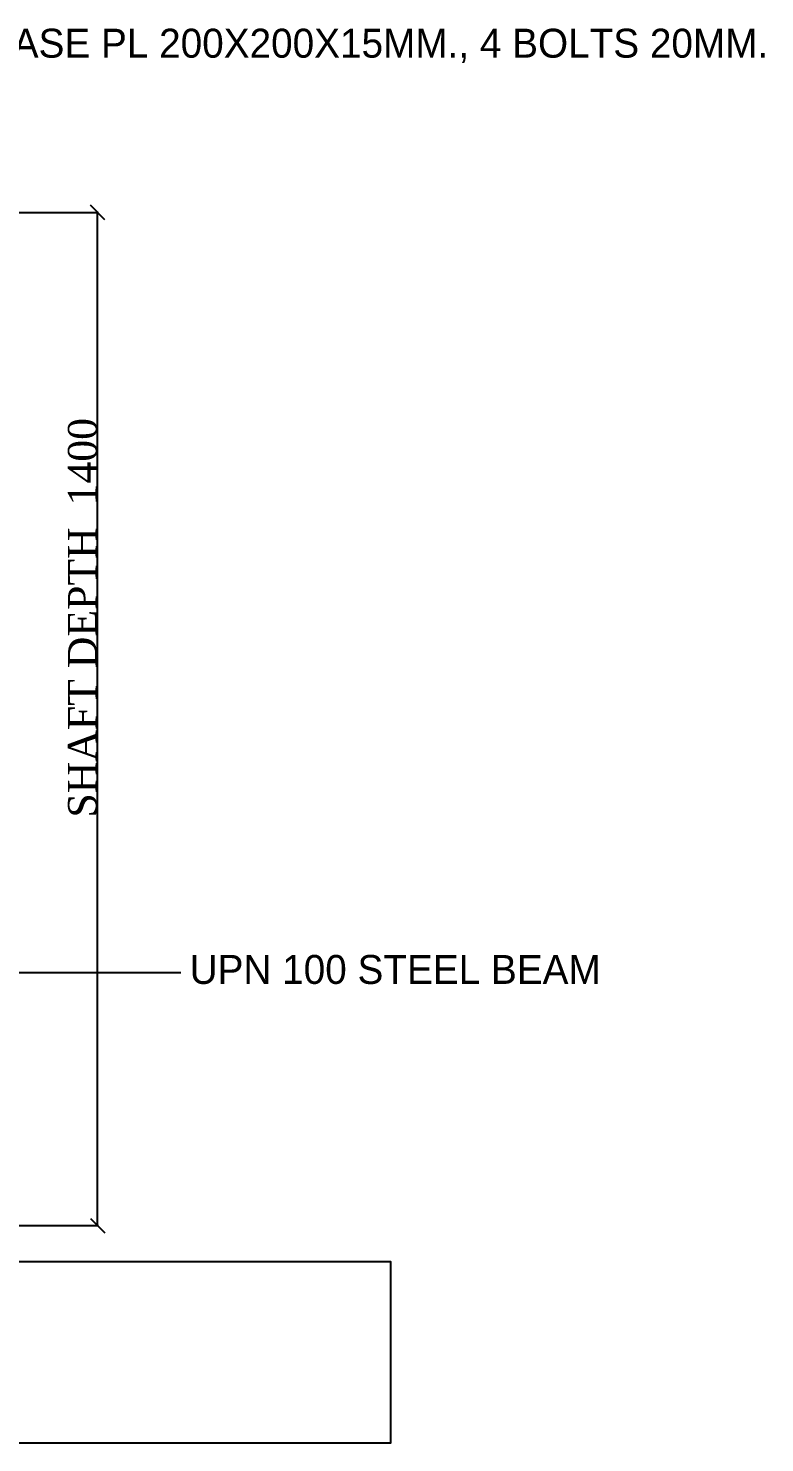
# Model space of a CAD drawing. Header units: millimetres. Extents: x -60342 to 1024385, y -25305 to 32879.
# Drawn here: x 3788 to 4805, y -2254 to -299 of the extents above; entities that cross this region are included whole.
import ezdxf

# ---------------------------------------------------------------- set-up
doc = ezdxf.new("R2010")
doc.units = ezdxf.units.MM
doc.layers.add('Steel', color=7, linetype='Continuous')
doc.styles.add('top', font='cent.shx', dxfattribs={"height": 40})
doc.dimstyles.new('top', dxfattribs={"dimtxt": 35, "dimasz": 20, "dimexe": 1.25, "dimexo": 0.625, "dimtad": 1, "dimtxsty": 'top', "dimblk": 'OBLIQUE', "dimcen": 2.5, "dimadec": 0, "dimazin": 0, "dimtfac": 1, "dimtmove": 0, "dimatfit": 3, "dimldrblk": 'OBLIQUE', "dimfxl": 1, "dimarcsym": 0})

# ---------------------------------------------------------------- blocks, each defined once
blk = doc.blocks.new('_Oblique')
at = {"color": 0, "linetype": 'ByBlock', "lineweight": -2}
blk.add_line((-0.5, -0.5), (0.5, 0.5), dxfattribs=at)
blk = doc.blocks.new('*D21')
at = {"color": 0, "lineweight": -2, "transparency": 16777216}
for p, q in [((3434.3, -553.6), (3884.8, -553.6)), ((3883.5, -1953.6), (3883.5, -553.6)), ((3424.3, -1953.6), (3884.8, -1953.6))]:
    blk.add_line(p, q, dxfattribs=at)
at = {"layer": 'Defpoints', "color": 0, "transparency": 16777216}
for p in [(3433.7, -553.6), (3883.5, -553.6), (3423.7, -1953.6)]:
    blk.add_point(p, dxfattribs=at)
at = {"color": 0, "lineweight": -2, "transparency": 16777216, "xscale": 20, "yscale": 20, "zscale": 20}
for p, rotation in [((3883.5, -553.6), 90), ((3883.5, -1953.6), 270)]:
    blk.add_blockref('_Oblique', p, dxfattribs=dict(at, rotation=rotation))
at = {"color": 0, "transparency": 16777216, "insert": (3862.9, -1113.6), "char_height": 40, "attachment_point": 5, "rotation": 90, "style": 'top'}
blk.add_mtext('SHAFT DEPTH  1400', dxfattribs=at)

msp = doc.modelspace()

# ---------------------------------------------------------------- linework, layer by layer
msp.add_lwpolyline([(788.667, -2253.551), (4288.667, -2253.551), (4288.667, -2003.551), (788.667, -2003.551)], close=True)
at = {"layer": 'Steel'}
msp.add_line((3498.667, -1603.551), (3998.667, -1603.551), dxfattribs=at)

# ---------------------------------------------------------------- texts
at = {"layer": 'Steel', "char_height": 40, "attachment_point": 1}
for s, insert in [('BASE PL 200X200X15MM., 4 BOLTS 20MM.', (3730.667, -299.551)), ('UPN 100 STEEL BEAM', (4010.667, -1579.551))]:
    msp.add_mtext(s, dxfattribs=dict(at, insert=insert))

# ---------------------------------------------------------------- dimensions: what is measured, and where the dimension line sits
dim = msp.add_linear_dim(base=(3883.526, -553.551), p1=(3423.667, -1953.551), p2=(3433.667, -553.551), angle=90, text='SHAFT DEPTH  <>', dimstyle='top')
dim.commit()
dim.dimension.update_dxf_attribs({"geometry": '*D21', "text_midpoint": (3883.526, -1113.551), "dimtype": 160})

doc.saveas('drawing.dxf')
